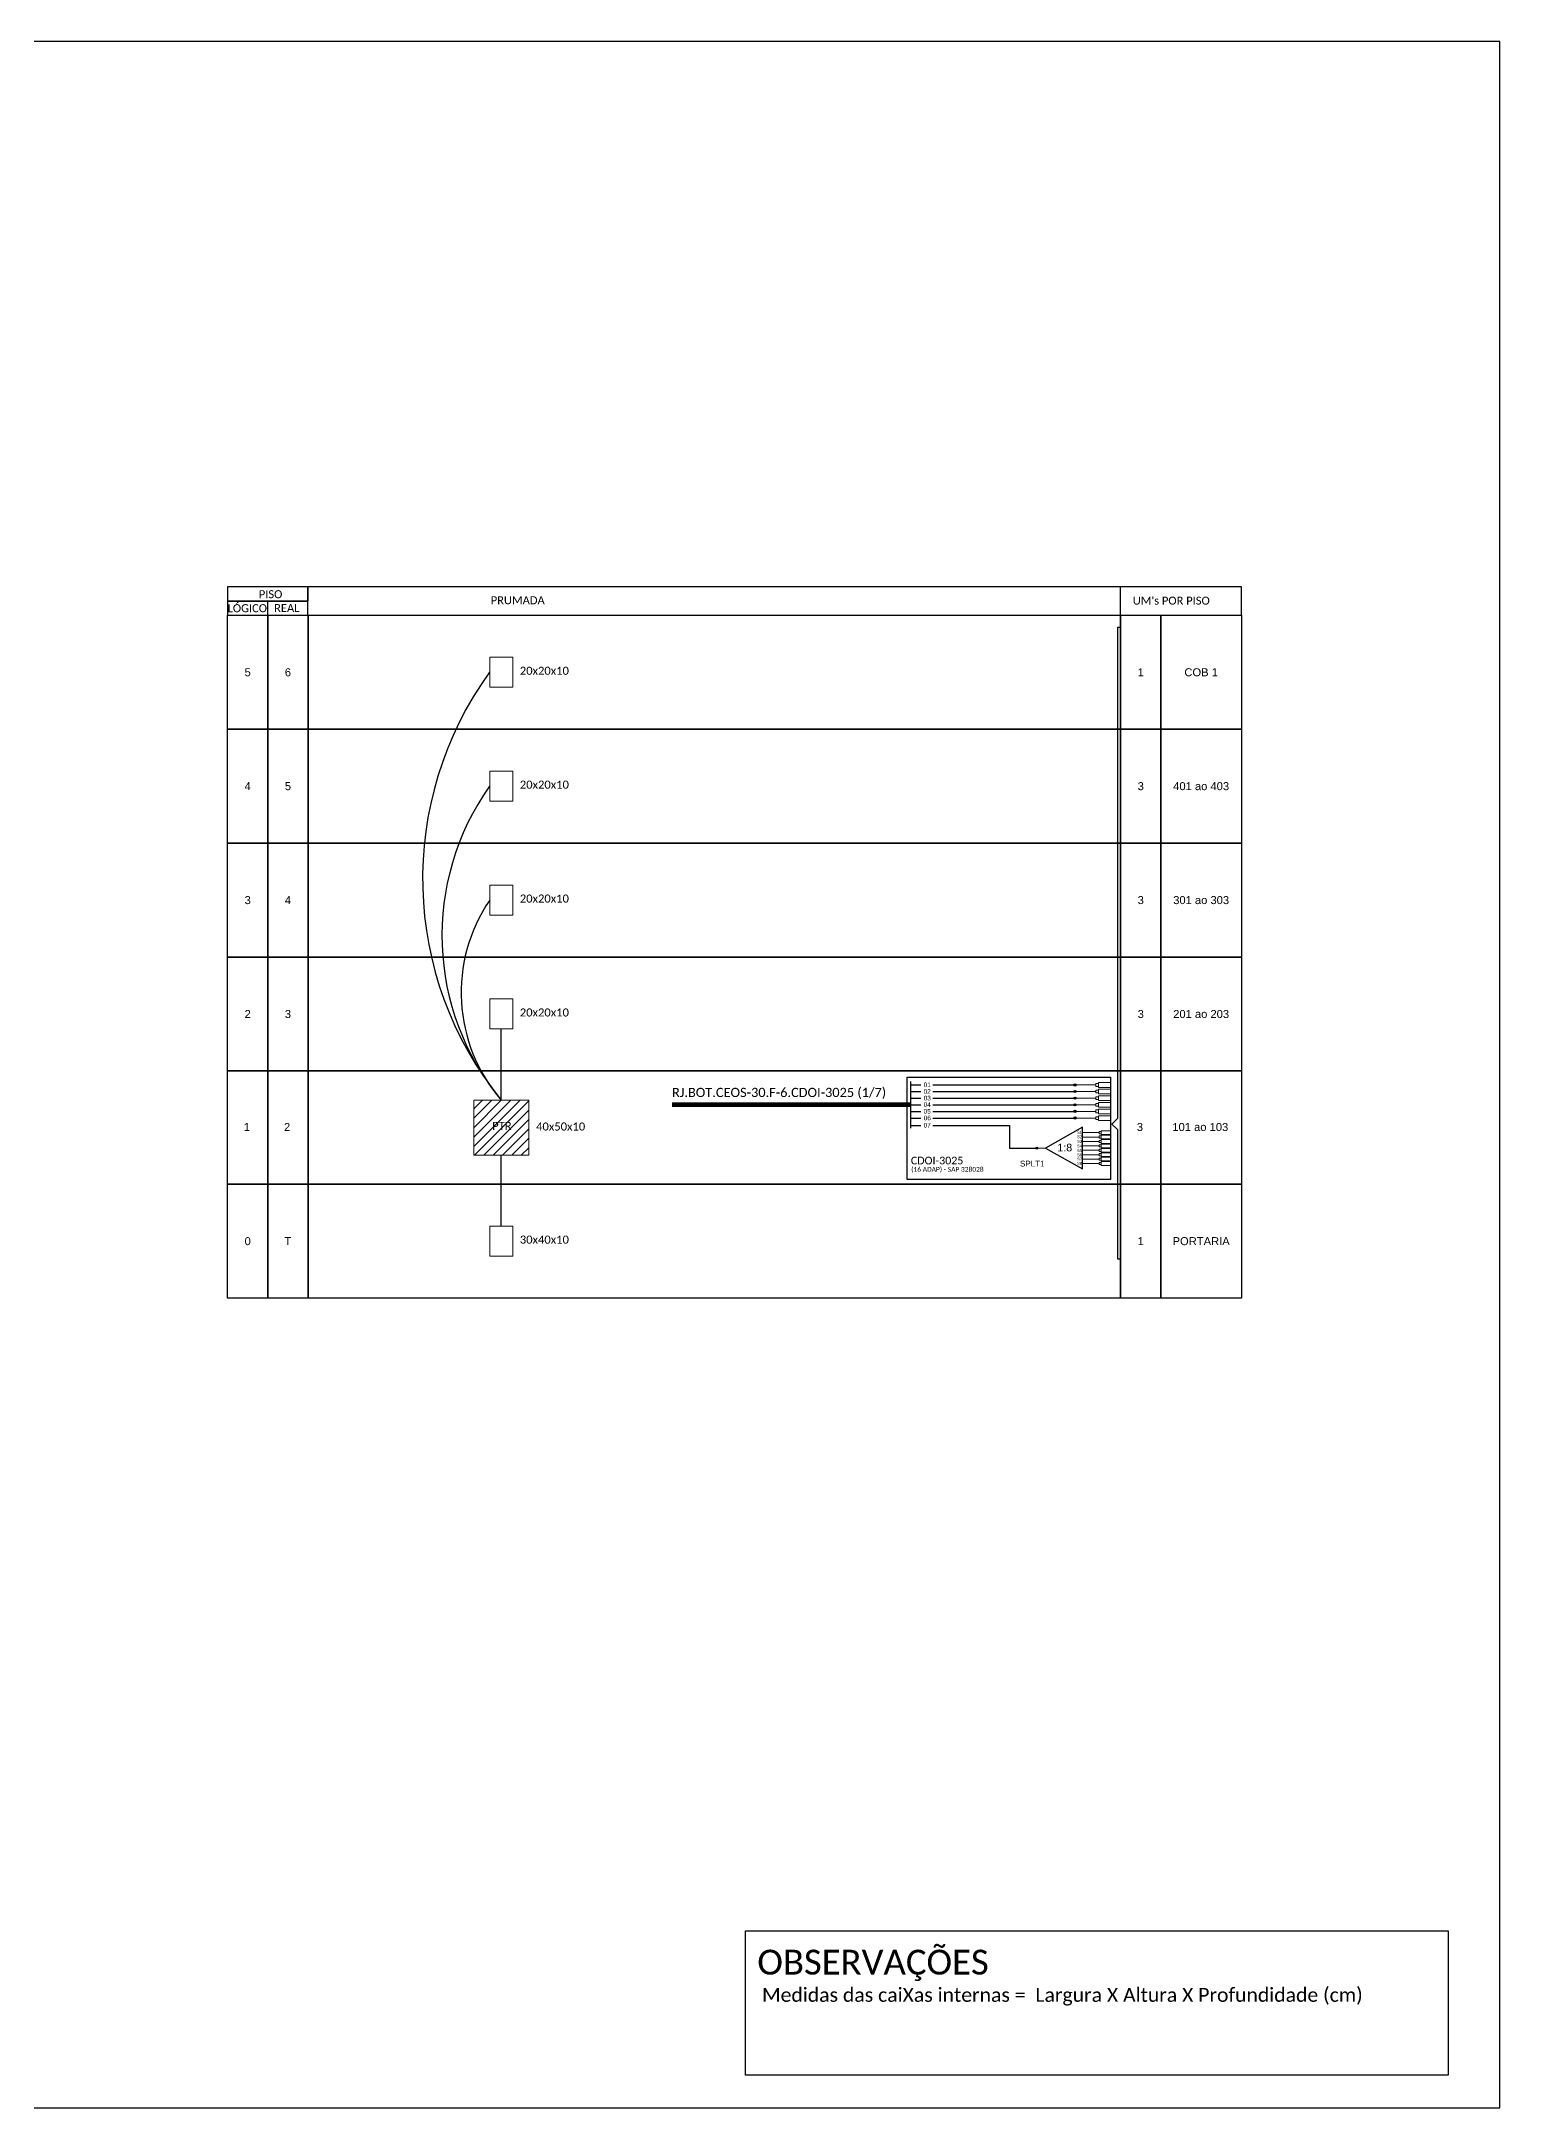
# Model space of a CAD drawing. Extents: x -89 to 749, y 705 to 1299.
# Drawn here: x 330 to 749, y 705 to 1299 of the extents above; entities that cross this region are included whole.
import ezdxf
from ezdxf.enums import TextEntityAlignment as Align

# ---------------------------------------------------------------- set-up
doc = ezdxf.new("R2010")
doc.units = 0
doc.styles.add('ARIAL', font='arial.ttf')
doc.styles.add('WMF-Calibri0', font='calibri.ttf')

# ---------------------------------------------------------------- blocks, each defined once
blk = doc.blocks.new('SPLT_1-8_SC-APC')
at = {"color": 1}
blk.add_lwpolyline([(-7.37, -2.1), (-17.04, -7.55), (-7.37, -13), (-7.37, -2.1)], dxfattribs=at)
at = {"color": 3, "lineweight": 0}
for points in [[(-2.99, -3.51), (-7.37, -3.51)], [(-7.37, -4.66), (-2.99, -4.66)], [(-2.41, -3.02), (-2.41, -4)], [(-2.41, -3.02), (0, -3.02)], [(-2.41, -4), (0, -4)], [(-2.41, -4.17), (-2.41, -5.16)], [(-2.41, -4.17), (0, -4.17)], [(-2.41, -5.16), (0, -5.16)], [(-2.41, -5.32), (-2.41, -6.31)], [(-2.41, -5.32), (0, -5.32)], [(-7.37, -5.82), (-2.99, -5.82)], [(-7.37, -6.97), (-2.99, -6.97)], [(-7.37, -8.12), (-2.99, -8.12)], [(-7.37, -9.28), (-2.99, -9.28)], [(-7.37, -10.43), (-2.99, -10.43)], [(-2.41, -6.31), (0, -6.31)], [(-2.41, -6.48), (-2.41, -7.46)], [(-2.41, -6.48), (0, -6.48)], [(-2.41, -7.46), (0, -7.46)], [(-2.41, -7.63), (-2.41, -8.62)], [(-2.41, -7.63), (0, -7.63)], [(-2.41, -8.62), (0, -8.62)], [(-2.41, -8.78), (-2.41, -9.77)], [(-2.41, -8.78), (0, -8.78)], [(-2.41, -9.77), (0, -9.77)], [(-2.41, -9.94), (-2.41, -10.92)], [(-2.41, -9.94), (0, -9.94)], [(-7.37, -11.58), (-2.99, -11.58)], [(-2.41, -10.92), (0, -10.92)], [(-2.41, -11.09), (-2.41, -12.08)], [(-2.41, -11.09), (0, -11.09)], [(-2.41, -12.08), (0, -12.08)]]:
    blk.add_lwpolyline(points, dxfattribs=at)
for points in [[(-2.99, -3.22), (-2.41, -3.22), (-2.41, -3.8), (-2.99, -3.8)], [(-2.99, -4.38), (-2.41, -4.38), (-2.41, -4.95), (-2.99, -4.95)], [(-2.99, -5.53), (-2.41, -5.53), (-2.41, -6.1), (-2.99, -6.1)], [(-2.99, -6.68), (-2.41, -6.68), (-2.41, -7.26), (-2.99, -7.26)], [(-2.99, -7.84), (-2.41, -7.84), (-2.41, -8.41), (-2.99, -8.41)], [(-2.99, -8.99), (-2.41, -8.99), (-2.41, -9.56), (-2.99, -9.56)], [(-2.99, -10.14), (-2.41, -10.14), (-2.41, -10.72), (-2.99, -10.72)], [(-2.99, -11.3), (-2.41, -11.3), (-2.41, -11.87), (-2.99, -11.87)]]:
    blk.add_lwpolyline(points, close=True, dxfattribs=at)
at = {"color": 1, "lineweight": 0}
blk.add_lwpolyline([(-17.04, -7.55), (-19.26, -7.55)], dxfattribs=at)
at = {"color": 1, "style": 'ARIAL'}
for s, height, p in [('S1', 0.75, (-8.74, -3.78)), ('S2', 0.75, (-8.74, -4.97)), ('1:8', 2, (-13.91, -8.4)), ('S3', 0.75, (-8.74, -6.18)), ('S4', 0.75, (-8.74, -7.36)), ('S5', 0.75, (-8.74, -8.57)), ('S6', 0.75, (-8.74, -9.69)), ('S7', 0.75, (-8.74, -10.78)), ('S8', 0.75, (-8.74, -11.9))]:
    blk.add_text(s, height=height, dxfattribs=at).set_placement(p)

msp = doc.modelspace()

# ---------------------------------------------------------------- hatches: boundary and pattern name
h = msp.add_hatch(color=3)
h.dxf.hatch_style = 1
edge = h.paths.add_edge_path()
edge.add_arc((627.12, 999.01), 0.32, 0, 360)
h = msp.add_hatch()
h.set_pattern_fill('ANSI31', color=1, scale=0.6)
h.set_pattern_definition([(45, (-15.9032, 3665.9292), (-1.3470384, 1.3470384), [])])
h.paths.add_polyline_path([(470.08, 994.67), (454.28, 994.67), (454.28, 978.87), (470.08, 978.87)])
h.paths.add_polyline_path([(459.01, 985.5), (465.82, 985.5), (465.82, 988.97), (459.01, 988.97)], flags=24)
h = msp.add_hatch(color=3)
h.dxf.hatch_style = 1
edge = h.paths.add_edge_path()
edge.add_arc((627.12, 997.14), 0.32, 0, 360)
h = msp.add_hatch(color=3)
h.dxf.hatch_style = 1
edge = h.paths.add_edge_path()
edge.add_arc((627.12, 995.21), 0.32, 0, 360)
h = msp.add_hatch(color=3)
h.dxf.hatch_style = 1
edge = h.paths.add_edge_path()
edge.add_arc((627.12, 993.3), 0.32, 0, 360)
h = msp.add_hatch(color=3)
h.dxf.hatch_style = 1
edge = h.paths.add_edge_path()
edge.add_arc((627.12, 991.42), 0.32, 0, 360)
h = msp.add_hatch(color=3)
h.dxf.hatch_style = 1
edge = h.paths.add_edge_path()
edge.add_arc((627.12, 989.5), 0.32, 0, 360)
h = msp.add_hatch(color=3)
h.dxf.hatch_style = 1
edge = h.paths.add_edge_path()
edge.add_arc((616.18, 980.87), 0.282, 0, 360)

# ---------------------------------------------------------------- linework, layer by layer
for points in [[(-89.32, 705.02), (749.25, 705.02), (749.25, 1299.02), (-89.32, 1299.02), (-89.32, 705.02)], [(406.62, 1134.02), (674.99, 1134.02), (674.99, 1142.25), (406.62, 1142.25), (406.62, 1142.25), (406.62, 1138.13)], [(640.24, 1134.02), (640.24, 1142.25)], [(395.05, 1134.02), (395.05, 1138.13)], [(579.93, 995.21), (582.84, 995.21)], [(586.24, 995.21), (627.12, 995.21), (627.12, 995.21)]]:
    msp.add_lwpolyline(points)
for points in [[(383.48, 1138.13), (406.62, 1138.13), (406.62, 1142.25), (383.48, 1142.25)], [(383.48, 1134.02), (406.62, 1134.02), (406.62, 1138.13), (383.48, 1138.13)], [(383.51, 1134.02), (395.09, 1134.02), (395.09, 1101.28), (383.51, 1101.28)], [(395.09, 1134.02), (406.66, 1134.02), (406.66, 1101.28), (395.09, 1101.28)], [(406.66, 1134.02), (640.28, 1134.02), (640.28, 1101.28), (406.66, 1101.28)], [(640.28, 1134.02), (651.85, 1134.02), (651.85, 1101.28), (640.28, 1101.28)], [(651.85, 1134.02), (674.99, 1134.02), (674.99, 1101.28), (651.85, 1101.28)], [(383.51, 1101.28), (395.09, 1101.28), (395.09, 1068.54), (383.51, 1068.54)], [(395.09, 1101.28), (406.66, 1101.28), (406.66, 1068.54), (395.09, 1068.54)], [(406.66, 1101.28), (640.28, 1101.28), (640.28, 1068.54), (406.66, 1068.54)], [(640.28, 1101.28), (651.85, 1101.28), (651.85, 1068.54), (640.28, 1068.54)], [(651.85, 1101.28), (674.99, 1101.28), (674.99, 1068.54), (651.85, 1068.54)], [(383.51, 1068.54), (395.09, 1068.54), (395.09, 1035.79), (383.51, 1035.79)], [(395.09, 1068.54), (406.66, 1068.54), (406.66, 1035.79), (395.09, 1035.79)], [(406.66, 1068.54), (640.28, 1068.54), (640.28, 1035.79), (406.66, 1035.79)], [(640.28, 1068.54), (651.85, 1068.54), (651.85, 1035.79), (640.28, 1035.79)], [(651.85, 1068.54), (674.99, 1068.54), (674.99, 1035.79), (651.85, 1035.79)], [(383.51, 1035.79), (395.09, 1035.79), (395.09, 1003.05), (383.51, 1003.05)], [(395.09, 1035.79), (406.66, 1035.79), (406.66, 1003.05), (395.09, 1003.05)], [(406.66, 1035.79), (640.28, 1035.79), (640.28, 1003.05), (406.66, 1003.05)], [(640.28, 1035.79), (651.85, 1035.79), (651.85, 1003.05), (640.28, 1003.05)], [(651.85, 1035.79), (674.99, 1035.79), (674.99, 1003.05), (651.85, 1003.05)], [(383.51, 1003.05), (395.09, 1003.05), (395.09, 970.49), (383.51, 970.49)], [(395.09, 1003.05), (406.66, 1003.05), (406.66, 970.49), (395.09, 970.49)], [(406.66, 1003.05), (640.28, 1003.05), (640.28, 970.49), (406.66, 970.49)], [(640.28, 1003.05), (651.85, 1003.05), (651.85, 970.49), (640.28, 970.49)], [(651.85, 1003.05), (674.99, 1003.05), (674.99, 970.49), (651.85, 970.49)], [(383.51, 970.49), (395.09, 970.49), (395.09, 937.75), (383.51, 937.75)], [(395.09, 970.49), (406.66, 970.49), (406.66, 937.75), (395.09, 937.75)], [(406.66, 970.49), (640.28, 970.49), (640.28, 937.75), (406.66, 937.75)], [(640.28, 970.49), (651.85, 970.49), (651.85, 937.75), (640.28, 937.75)], [(651.85, 970.49), (674.99, 970.49), (674.99, 937.75), (651.85, 937.75)]]:
    msp.add_lwpolyline(points, close=True)
at = {"color": 3}
for points in [[(640.28, 948.91), (639.45, 948.91), (639.44, 982.01), (639.44, 986.11), (637.72, 987.77), (639.44, 989.43), (639.45, 1130.66), (640.28, 1130.66)], [(462.18, 994.67), (462.18, 1015.11)], [(579.93, 999.01), (582.84, 999.01)], [(586.24, 999.01), (627.12, 999.01), (627.12, 999.01)], [(462.18, 958.43), (462.18, 978.87)]]:
    msp.add_lwpolyline(points, dxfattribs=at)
at = {"color": 0, "lineweight": 0}
for points in [[(458.87, 1121.96), (465.49, 1121.96), (465.49, 1113.34), (458.87, 1113.34)], [(458.87, 1089.22), (465.49, 1089.22), (465.49, 1080.6), (458.87, 1080.6)], [(458.87, 1056.47), (465.49, 1056.47), (465.49, 1047.85), (458.87, 1047.85)], [(458.87, 1023.73), (465.49, 1023.73), (465.49, 1015.11), (458.87, 1015.11)], [(458.87, 958.43), (465.49, 958.43), (465.49, 949.81), (458.87, 949.81)]]:
    msp.add_lwpolyline(points, close=True, dxfattribs=at)
at = {"color": 1}
msp.add_lwpolyline([(578.93, 1001.22), (637.37, 1001.22), (637.37, 971.87), (578.93, 971.87)], close=True, dxfattribs=at)
for points in [[(579.93, 986.64), (579.93, 999.98)], [(579.93, 991.4), (582.84, 991.4)], [(586.24, 991.41), (627.12, 991.42), (627.12, 991.42)]]:
    msp.add_lwpolyline(points, dxfattribs=at)
at = {"color": 3, "lineweight": 0}
for points in [[(627.12, 999.01), (633.15, 999.01)], [(637.28, 999.69), (633.95, 999.69), (633.95, 998.33), (637.28, 998.33)], [(627.11, 997.14), (633.15, 997.14)], [(627.12, 995.21), (633.15, 995.21)], [(627.12, 993.3), (633.15, 993.3)], [(637.28, 997.82), (633.95, 997.82), (633.95, 996.46), (637.28, 996.46)], [(637.28, 995.89), (633.95, 995.89), (633.95, 994.53), (637.28, 994.53)], [(637.28, 993.98), (633.95, 993.98), (633.95, 992.62), (637.28, 992.62)], [(637.28, 992.1), (633.95, 992.1), (633.95, 990.74), (637.28, 990.74)], [(627.12, 991.42), (633.15, 991.42)], [(627.12, 989.5), (633.15, 989.5)], [(637.28, 990.18), (633.95, 990.18), (633.95, 988.82), (637.28, 988.82)]]:
    msp.add_lwpolyline(points, dxfattribs=at)
for points in [[(633.15, 999.41), (633.95, 999.41), (633.95, 998.62), (633.15, 998.62)], [(633.15, 997.53), (633.95, 997.53), (633.95, 996.74), (633.15, 996.74)], [(633.15, 995.61), (633.95, 995.61), (633.95, 994.82), (633.15, 994.82)], [(633.15, 993.69), (633.95, 993.69), (633.95, 992.9), (633.15, 992.9)], [(633.15, 991.82), (633.95, 991.82), (633.95, 991.03), (633.15, 991.03)], [(633.15, 989.89), (633.95, 989.89), (633.95, 989.1), (633.15, 989.1)]]:
    msp.add_lwpolyline(points, close=True, dxfattribs=at)
at = {"color": 1, "lineweight": 0}
msp.add_lwpolyline([(454.28, 994.67), (470.08, 994.67), (470.08, 978.87), (454.28, 978.87)], close=True, dxfattribs=at)
at = {"color": 1, "const_width": 1.32}
msp.add_lwpolyline([(511.24, 993.34), (579.93, 993.33)], dxfattribs=at)
at = {"color": 2}
for points in [[(579.93, 997.11), (582.84, 997.12)], [(586.24, 997.12), (627.12, 997.14), (627.12, 997.14)]]:
    msp.add_lwpolyline(points, dxfattribs=at)
at = {"color": 5}
for points in [[(579.93, 993.3), (582.84, 993.3)], [(586.24, 993.3), (627.12, 993.3), (627.12, 993.3)]]:
    msp.add_lwpolyline(points, dxfattribs=at)
at = {"color": 190}
for points in [[(579.93, 989.5), (582.84, 989.5)], [(586.24, 989.5), (627.12, 989.5), (627.12, 989.5)]]:
    msp.add_lwpolyline(points, dxfattribs=at)
at = {"color": 36}
for points in [[(579.93, 987.39), (582.84, 987.39)], [(586.24, 987.39), (608.33, 987.39), (608.33, 980.87), (616.18, 980.87)]]:
    msp.add_lwpolyline(points, dxfattribs=at)
at = {"color": 7}
msp.add_lwpolyline([(532.41, 755.9), (734.4, 755.9), (734.4, 714.34), (532.41, 714.34)], close=True, dxfattribs=at)
at = {"color": 3}
for centre, radius in [((627.12, 999.01), 0.32), ((627.12, 997.14), 0.32), ((627.12, 995.21), 0.32), ((627.12, 993.3), 0.32), ((627.12, 991.42), 0.32), ((627.12, 989.5), 0.32), ((616.18, 980.87), 0.282)]:
    msp.add_circle(centre, radius, dxfattribs=at)
for centre, radius, start, end in [((540.56, 1058.32), 100.97, 144.00984, 219.07467), ((519.25, 1041.94), 74.11, 144.56905, 219.63387), ((497.94, 1025.57), 47.26, 145.76376, 220.82859)]:
    msp.add_arc(centre, radius, start, end, dxfattribs=at)
for p in [(383.51, 1101.28), (383.51, 1068.54), (383.51, 1035.79), (383.51, 1003.05), (383.51, 970.49)]:
    msp.add_point(p)

# ---------------------------------------------------------------- block references
at = {"color": 3, "xscale": 1.1, "yscale": 1.1, "zscale": 1.1}
msp.add_blockref('SPLT_1-8_SC-APC', (637.37, 989.17), dxfattribs=at)

# ---------------------------------------------------------------- texts
at = {"style": 'WMF-Calibri0'}
for s, height, p in [('     PISO', 2.3, (388.44, 1138.94)), ('  LÓGICO', 2.3, (381.9, 1134.92)), ('    REAL', 2.3, (393.66, 1134.97)), ('PRUMADA', 2.3, (459.18, 1137.2)), ("UM's POR PISO", 2.3, (643.77, 1137.09)), ('20x20x10', 2.317, (467.54, 1116.93)), ('20x20x10', 2.317, (467.54, 1084.19)), ('20x20x10', 2.317, (467.54, 1051.44)), ('20x20x10', 2.317, (467.54, 1018.7)), ('PTR', 2.317, (459.59, 986.09)), ('40x50x10', 2.317, (472.22, 985.91)), ('30x40x10', 2.317, (467.54, 953.4))]:
    msp.add_text(s, height=height, dxfattribs=at).set_placement(p)
at = {"style": 'ARIAL'}
for s, height, p in [('5', 2.3, (389.3, 1117.65)), ('6', 2.3, (400.87, 1117.65)), ('1', 2.3, (646.06, 1117.65)), ('COB 1', 2.3, (663.42, 1117.65)), ('4', 2.3, (389.3, 1084.91)), ('5', 2.3, (400.87, 1084.91)), ('3', 2.3, (646.06, 1084.91)), ('401 ao 403', 2.3, (663.42, 1084.91)), ('3', 2.3, (389.3, 1052.16)), ('4', 2.3, (400.87, 1052.16)), ('3', 2.3, (646.06, 1052.16)), ('301 ao 303', 2.3, (663.42, 1052.16)), ('2', 2.3, (389.3, 1019.42)), ('3', 2.3, (400.87, 1019.42)), ('3', 2.3, (646.06, 1019.42)), ('201 ao 203', 2.3, (663.42, 1019.42)), ('01', 1.323, (584.67, 999.07)), ('02', 1.323, (584.65, 997.15)), ('05', 1.323, (584.65, 991.44)), ('04', 1.323, (584.67, 993.36)), ('03', 1.323, (584.68, 995.25)), ('1', 2.3, (389.05, 986.93)), ('2', 2.3, (400.63, 986.93)), ('07', 1.323, (584.67, 987.44)), ('06', 1.323, (584.68, 989.53)), ('3', 2.3, (645.82, 986.93)), ('101 ao 103', 2.3, (663.17, 986.93)), ('0', 2.3, (389.3, 954.12)), ('T', 2.3, (400.87, 954.12)), ('1', 2.3, (646.06, 954.12)), ('PORTARIA', 2.3, (663.42, 954.12))]:
    msp.add_text(s, height=height, dxfattribs=at).set_placement(p, align=Align.MIDDLE_CENTER)
at = {"color": 1, "style": 'WMF-Calibri0'}
for s, height, p in [('RJ.BOT.CEOS-30.F-6.CDOI-3025 (1/7)', 2.6457, (511.29, 995.54)), ('CDOI-3025', 2.2, (579.97, 976.19))]:
    msp.add_text(s, height=height, dxfattribs=at).set_placement(p)
msp.add_text('(16 ADAP) - SAP 328028', height=1.375, dxfattribs=at).set_placement((590.48, 974.07), align=Align.CENTER)
at = {"style": 'ARIAL'}
msp.add_text('SPLT1', height=1.65, dxfattribs=at).set_placement((614.87, 975.58), align=Align.CENTER)
at = {"color": 7, "style": 'WMF-Calibri0'}
msp.add_text('OBSERVAÇÕES', height=7.1308, dxfattribs=at).set_placement((535.82, 743.29))
at = {"color": 7, "insert": (537.18, 739.45), "char_height": 4, "width": 658.8434, "attachment_point": 1, "style": 'WMF-Calibri0'}
msp.add_mtext('Medidas das caiXas internas =  Largura X Altura X Profundidade (cm)', dxfattribs=at)

doc.saveas('drawing.dxf')
